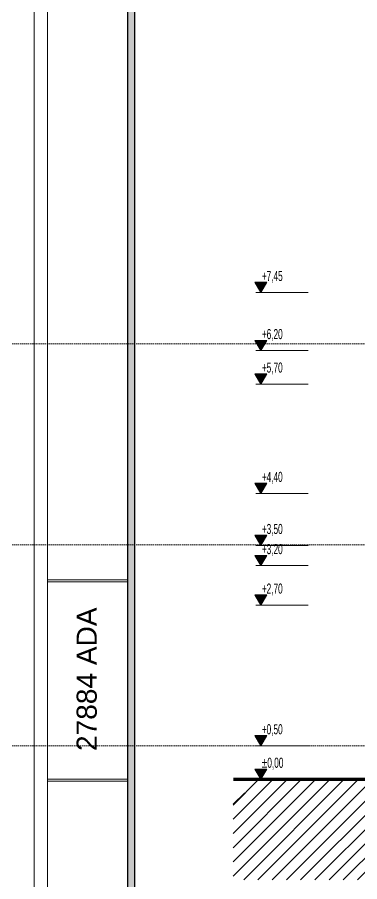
# Model space of a CAD drawing. Extents: x 775040 to 808375, y 4159409 to 4163651.
# Drawn here: x 798104 to 798615, y 4160058 to 4161349 of the extents above; entities that cross this region are included whole.
import ezdxf

# ---------------------------------------------------------------- set-up
doc = ezdxf.new("R2010")
doc.units = 0
doc.header["$MEASUREMENT"] = 0
doc.linetypes.add('ACAD_ISO07W100', pattern=[3, 0, -3])
for name, color, linetype, lineweight in [('25yazi', 255, 'Continuous', 15), ('KALIN', 30, 'Continuous', 18), ('P-HatchLight', 200, 'Continuous', 5), ('P-Levels', 240, 'Continuous', 20), ('P-Oklar', 31, 'Continuous', 18), ('Z_antet', 31, 'Continuous', 30), ('Z_g6', 6, 'Continuous', 20), ('Z_izdot', 42, 'ACAD_ISO07W100', 9), ('Z_tarama', 8, 'Continuous', 5)]:
    doc.layers.add(name, color=color, linetype=linetype, lineweight=lineweight)
doc.layers.add('kot', color=4, linetype='Continuous')
doc.layers.add('YAZI', color=3, linetype='Continuous')
doc.styles.add('50', font='swisscl.ttf', dxfattribs={"height": 50})
doc.styles.add('FORM', font='arial.ttf', dxfattribs={"height": 1.5})

# ---------------------------------------------------------------- blocks, each defined once
blk = doc.blocks.new('KOTLAMAGORUNUS KESITTE')
at = {"layer": 'P-HatchLight'}
for points in [[(0.152, 0.148), (0.072, 0.01), (-0.008, 0.148)], [(0.143, 0.143), (0.072, 0.02), (0.001, 0.143)], [(0.135, 0.138), (0.072, 0.03), (0.01, 0.138)], [(0.126, 0.133), (0.072, 0.04), (0.018, 0.133)], [(0.117, 0.128), (0.072, 0.05), (0.027, 0.128)], [(0.109, 0.123), (0.072, 0.06), (0.036, 0.123)], [(0.1, 0.118), (0.072, 0.07), (0.044, 0.118)], [(0.091, 0.113), (0.072, 0.08), (0.053, 0.113)], [(0.083, 0.108), (0.072, 0.09), (0.062, 0.108)], [(0.074, 0.103), (0.072, 0.1), (0.07, 0.103)]]:
    blk.add_lwpolyline(points, close=True, dxfattribs=at)
at = {"layer": 'P-Oklar', "color": 2, "ltscale": 0.5}
blk.add_line((0, 0), (0.779, 0), dxfattribs=at)
blk.add_lwpolyline([(-0.016, 0.153), (0.072, 0), (0.161, 0.153)], close=True, dxfattribs=at)
at = {"layer": 'P-Levels', "color": 7, "style": '50', "width": 0.8}
blk.add_attdef('%%P0.00', (-0.031, 0.178), '', height=0.15, dxfattribs=at)

msp = doc.modelspace()

# ---------------------------------------------------------------- hatches: boundary and pattern name
at = {"layer": 'Z_antet'}
msp.add_hatch(color=256, dxfattribs=at).paths.add_polyline_path([(798279.31, 4159743.65), (798279.31, 4159438.75), (801675.79, 4159438.75), (801675.79, 4163258.75), (798279.31, 4163258.75), (798279.31, 4159741.15), (798269.31, 4159741.15), (798269.31, 4163268.75), (801685.79, 4163268.75), (801685.79, 4159428.75), (798269.31, 4159428.75), (798269.31, 4159743.65)])

# ---------------------------------------------------------------- linework, layer by layer
at = {"layer": 'KALIN'}
for p, q in [((798269.31, 4160508.73), (798149.31, 4160508.73)), ((798269.31, 4160505.73), (798149.31, 4160505.73)), ((798269.31, 4160211.14), (798149.31, 4160211.14)), ((798269.31, 4160208.14), (798149.31, 4160208.14))]:
    msp.add_line(p, q, dxfattribs=at)
msp.add_lwpolyline([(798129.31, 4163288.75), (798129.31, 4159408.75), (801705.79, 4159408.75), (801705.79, 4163288.75)], close=True, dxfattribs=at)
msp.add_lwpolyline([(798149.31, 4159741.15), (798149.31, 4163288.75), (801705.79, 4163288.75), (801705.79, 4159408.75), (798149.31, 4159408.75), (798149.31, 4159743.65)], dxfattribs=at)
at = {"layer": 'Z_antet'}
msp.add_lwpolyline([(798279.31, 4159743.65), (798279.31, 4159438.75), (801675.79, 4159438.75), (801675.79, 4163258.75), (798279.31, 4163258.75), (798279.31, 4159741.15), (798269.31, 4159741.15), (798269.31, 4163268.75), (801685.79, 4163268.75), (801685.79, 4159428.75), (798269.31, 4159428.75), (798269.31, 4159743.65)], close=True, dxfattribs=at)
at = {"layer": 'Z_g6', "const_width": 5}
msp.add_lwpolyline([(798426.56, 4160211.14), (801618.6, 4160211.14)], dxfattribs=at)
at = {"layer": 'Z_izdot'}
for p, q in [((801432.07, 4160861.14), (794784.59, 4160861.14)), ((801432.07, 4160561.14), (794784.59, 4160561.14)), ((801432.07, 4160261.14), (794736.09, 4160261.14))]:
    msp.add_line(p, q, dxfattribs=at)
at = {"layer": 'Z_tarama'}
for p, q in [((798426.56, 4160172.7), (798465, 4160211.14)), ((798426.56, 4160151.49), (798486.22, 4160211.14)), ((798426.56, 4160130.27), (798507.43, 4160211.14)), ((798426.56, 4160109.06), (798528.64, 4160211.14)), ((798426.56, 4160087.85), (798549.86, 4160211.14)), ((798426.56, 4160066.63), (798571.07, 4160211.14)), ((798442.28, 4160061.14), (798592.28, 4160211.14)), ((798463.5, 4160061.14), (798613.5, 4160211.14)), ((798484.71, 4160061.14), (798634.71, 4160211.14)), ((798505.92, 4160061.14), (798655.92, 4160211.14)), ((798527.14, 4160061.14), (798677.14, 4160211.14)), ((798548.35, 4160061.14), (798698.35, 4160211.14)), ((798569.56, 4160061.14), (798719.56, 4160211.14)), ((798590.78, 4160061.14), (798740.78, 4160211.14)), ((798611.99, 4160061.14), (798761.99, 4160211.14)), ((798426.56, 4160173.91), (798443.79, 4160191.14))]:
    msp.add_line(p, q, dxfattribs=at)

# ---------------------------------------------------------------- block references
at = {"layer": 'kot'}
ref = msp.add_blockref('KOTLAMAGORUNUS KESITTE', (798460.44, 4160937.86), dxfattribs=dict(at, xscale=100, yscale=100, zscale=100))
ref.add_attrib('%%P0.00', '+7,45', (798469.24, 4160955.09), dxfattribs={"layer": '25yazi', "height": 15, "style": '50', "width": 0.8})
ref = msp.add_blockref('KOTLAMAGORUNUS KESITTE', (798460.44, 4160851.14), dxfattribs=dict(at, xscale=100, yscale=100, zscale=100))
ref.add_attrib('%%P0.00', '+6,20', (798469.21, 4160868.37), dxfattribs={"layer": '25yazi', "height": 15, "style": '50', "width": 0.8})
ref = msp.add_blockref('KOTLAMAGORUNUS KESITTE', (798460.44, 4160801.14), dxfattribs=dict(at, xscale=100, yscale=100, zscale=100))
ref.add_attrib('%%P0.00', '+5,70', (798469.21, 4160818.37), dxfattribs={"layer": '25yazi', "height": 15, "style": '50', "width": 0.8})
ref = msp.add_blockref('KOTLAMAGORUNUS KESITTE', (798460.44, 4160637.91, 0), dxfattribs=dict(at, xscale=100, yscale=100, zscale=100))
ref.add_attrib('%%P0.00', '+4,40', (798469.21, 4160655.14, 0), dxfattribs={"layer": '25yazi', "height": 15, "style": '50', "width": 0.8})
ref = msp.add_blockref('KOTLAMAGORUNUS KESITTE', (798460.44, 4160560.14), dxfattribs=dict(at, xscale=100, yscale=100, zscale=100))
ref.add_attrib('%%P0.00', '+3,50', (798469.21, 4160577.37), dxfattribs={"layer": '25yazi', "height": 15, "style": '50', "width": 0.8})
ref = msp.add_blockref('KOTLAMAGORUNUS KESITTE', (798460.44, 4160530.14), dxfattribs=dict(at, xscale=100, yscale=100, zscale=100))
ref.add_attrib('%%P0.00', '+3,20', (798469.21, 4160547.37), dxfattribs={"layer": '25yazi', "height": 15, "style": '50', "width": 0.8})
ref = msp.add_blockref('KOTLAMAGORUNUS KESITTE', (798460.44, 4160471.14), dxfattribs=dict(at, xscale=100, yscale=100, zscale=100))
ref.add_attrib('%%P0.00', '+2,70', (798469.21, 4160488.37), dxfattribs={"layer": '25yazi', "height": 15, "style": '50', "width": 0.8})
ref = msp.add_blockref('KOTLAMAGORUNUS KESITTE', (798460.44, 4160261.14), dxfattribs=dict(at, xscale=100, yscale=100, zscale=100))
ref.add_attrib('%%P0.00', '+0,50', (798469.21, 4160278.37), dxfattribs={"layer": '25yazi', "height": 15, "style": '50', "width": 0.8})
ref = msp.add_blockref('KOTLAMAGORUNUS KESITTE', (798460.44, 4160211.14), dxfattribs=dict(at, xscale=100, yscale=100, zscale=100))
ref.add_attrib('%%P0.00', '%%P0,00', (798469.21, 4160228.37), dxfattribs={"layer": '25yazi', "height": 15, "style": '50', "width": 0.8})

# ---------------------------------------------------------------- texts
at = {"layer": 'YAZI', "style": 'FORM'}
msp.add_text('27884 ADA', height=30, rotation=90, dxfattribs=at).set_placement((798222.86, 4160253.41))

doc.saveas('drawing.dxf')
